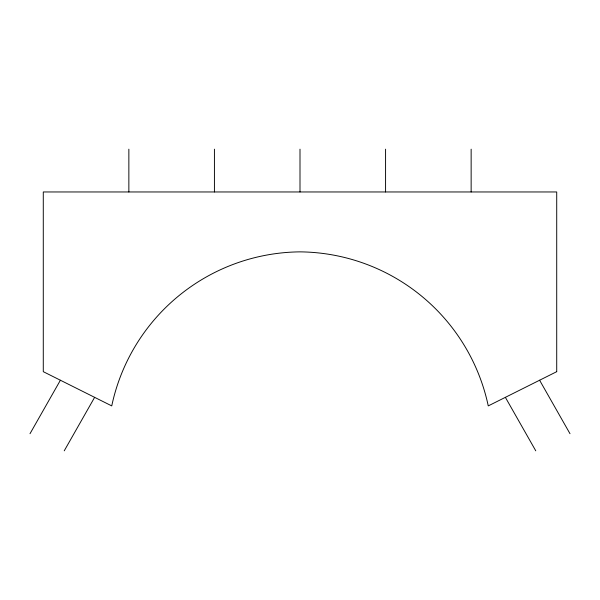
<?xml version="1.0" encoding="UTF-8"?>
<svg xmlns="http://www.w3.org/2000/svg" width="600" height="600" viewBox="0 0 600 600"><rect width="100%" height="100%" fill="white"/><g stroke="black" fill="none" stroke-linecap="round" stroke-linejoin="round"><path stroke-width="0.9" d="M30 433.71L60.398 380.228M64.23 450.825L94.627 397.342M539.602 380.228L570 433.71M505.373 397.342L535.77 450.825M471.143 149.175L471.143 191.962M385.575 149.175L385.575 191.962M300 149.175L300 191.962M214.425 149.175L214.425 191.962M128.858 149.175L128.858 191.962M556.717 371.67L488.257 405.9A194.355 194.355 0 0 0 300 251.865A194.355 194.355 0 0 0 111.743 405.9L43.282 371.67L43.282 191.962L556.717 191.962L556.717 371.67"/></g></svg>
